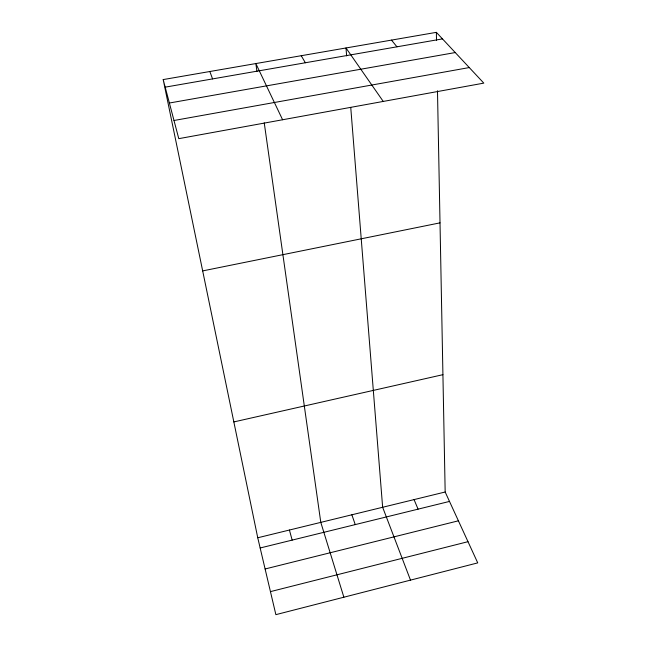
<?xml version="1.0" encoding="UTF-8"?>
<svg xmlns="http://www.w3.org/2000/svg" width="647" height="647" viewBox="0 0 647 647"><rect width="100%" height="100%" fill="white"/><g stroke="black" fill="none" stroke-linecap="round" stroke-linejoin="round"><path stroke-width="0.97" d="M270.446 591.625L467.999 541.685M265.108 568.98L458.408 520.811M445.168 492.003L477.737 562.882L275.873 614.65L257.749 537.77L445.168 492.003L437.485 90.75M260.159 547.977L449.503 501.425M233.842 421.925L442.92 374.678M202.673 270.907L440.017 222.859M173.994 120.488L469.269 67.563M169.377 103.019L455.245 52.553M163.19 79.581L436.361 32.35L483.81 83.123L178.79 138.66L163.19 79.581L257.749 537.77M165.187 87.159L442.475 38.893M391.492 40.106L396.959 46.819M383.25 101.433L345.999 47.975L346.63 55.885M301.235 55.715L305.36 62.767M282.602 119.76L255.848 63.56L256.972 71.493M414.056 499.597L418.075 509.149M410.497 580.124L382.644 507.272L350.755 107.548M209.838 71.518L212.572 78.918M351.863 514.786L355.243 524.596M343.872 597.213L320.791 522.38L264.243 122.865M289.419 530.039L292.161 540.108M436.361 32.35L436.515 40.421"/></g></svg>
